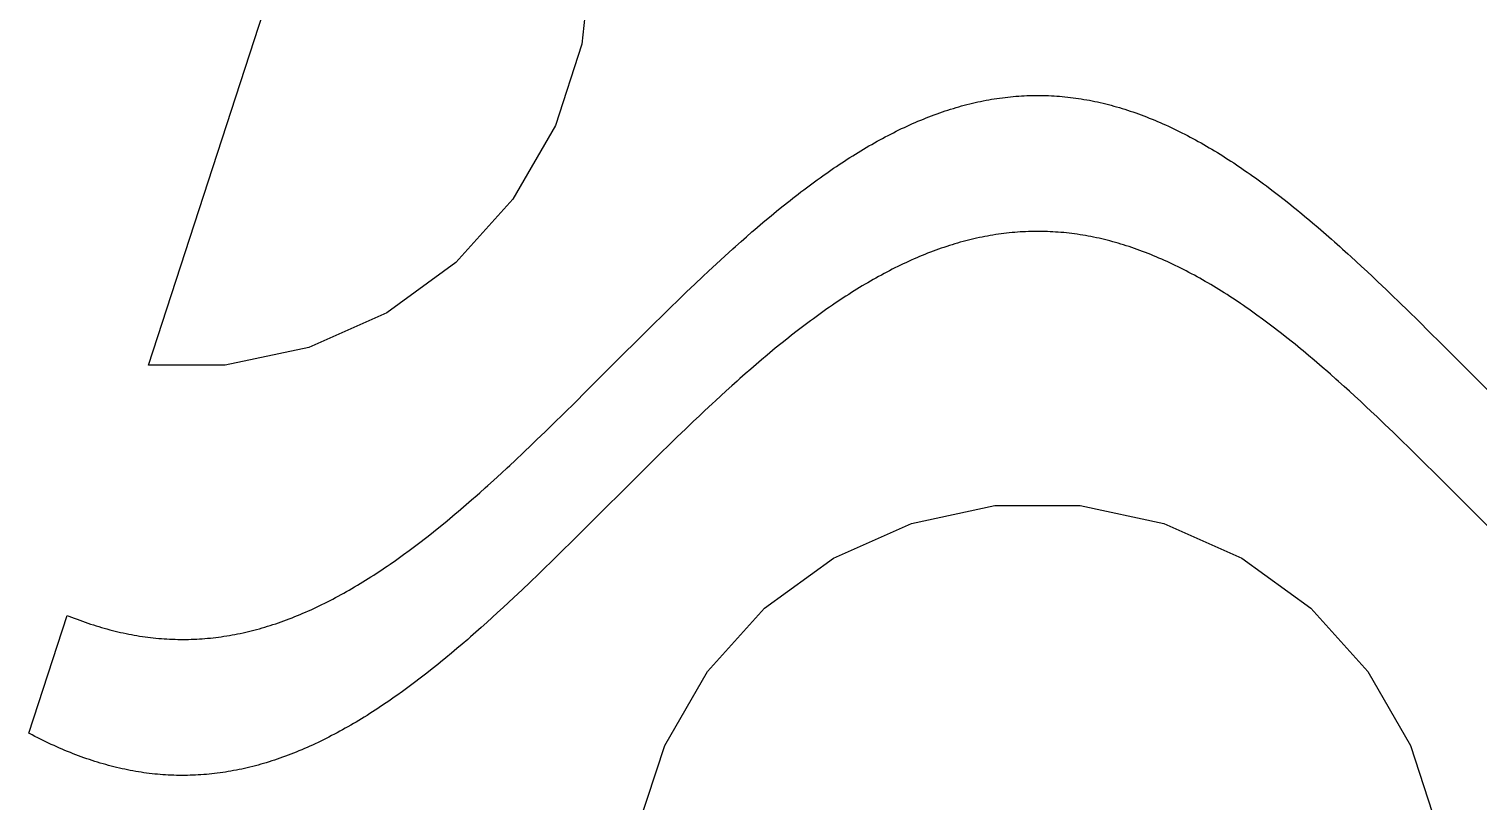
# Model space of a CAD drawing. Header units: metres. Extents: x -75 to 75, y 0 to 231.
# Drawn here: x -49.95 to -23.31, y 37.03 to 51.22 of the extents above; entities that cross this region are included whole.
import ezdxf

# ---------------------------------------------------------------- set-up
doc = ezdxf.new("R2010")
doc.units = ezdxf.units.M

msp = doc.modelspace()

# ---------------------------------------------------------------- linework, layer by layer
for p, q in [((-47.7477, 45.0411), (-43.2443, 58.9011)), ((-39.6239, 52.5), (-39.7878, 50.9407)), ((-39.7878, 50.9407), (-40.2723, 49.4495)), ((-32.8136, 49.8058), (-32.7637, 49.8194)), ((-32.7637, 49.8194), (-32.7137, 49.8325)), ((-32.7137, 49.8325), (-32.6637, 49.845)), ((-32.6637, 49.845), (-32.6137, 49.8572)), ((-32.6137, 49.8572), (-32.5637, 49.8688)), ((-32.5637, 49.8688), (-32.5137, 49.8799)), ((-32.5137, 49.8799), (-32.4637, 49.8906)), ((-32.4637, 49.8906), (-32.4136, 49.9007)), ((-32.4136, 49.9007), (-32.3637, 49.9104)), ((-32.3637, 49.9104), (-32.3137, 49.9196)), ((-32.3137, 49.9196), (-32.2636, 49.9283)), ((-32.2636, 49.9283), (-32.2137, 49.9364)), ((-32.2137, 49.9364), (-32.1637, 49.9442)), ((-32.1637, 49.9442), (-32.1136, 49.9513)), ((-32.1136, 49.9513), (-32.0637, 49.958)), ((-32.0637, 49.958), (-32.0137, 49.9643)), ((-32.0137, 49.9643), (-31.9637, 49.97)), ((-31.9637, 49.97), (-31.9137, 49.9752)), ((-31.9137, 49.9752), (-31.8636, 49.9799)), ((-31.8636, 49.9799), (-31.8137, 49.9841)), ((-31.8137, 49.9841), (-31.7637, 49.9879)), ((-31.7637, 49.9879), (-31.7136, 49.9911)), ((-31.7136, 49.9911), (-31.6637, 49.9938)), ((-31.6637, 49.9938), (-31.6137, 49.996)), ((-31.6137, 49.996), (-31.5636, 49.9978)), ((-31.5636, 49.9978), (-31.5137, 49.999)), ((-31.5137, 49.999), (-31.4637, 49.9998)), ((-31.4637, 49.9998), (-31.4137, 49.9999)), ((-31.4137, 49.9999), (-31.3637, 49.9997)), ((-31.3637, 49.9997), (-31.3137, 49.9989)), ((-31.3137, 49.9989), (-31.2637, 49.9976)), ((-31.2637, 49.9976), (-31.2137, 49.9959)), ((-31.2137, 49.9959), (-31.1636, 49.9936)), ((-31.1636, 49.9936), (-31.1137, 49.9908)), ((-31.1137, 49.9908), (-31.0637, 49.9876)), ((-31.0637, 49.9876), (-31.0136, 49.9838)), ((-31.0136, 49.9838), (-30.9637, 49.9796)), ((-30.9637, 49.9796), (-30.9137, 49.9747)), ((-30.9137, 49.9747), (-30.8636, 49.9695)), ((-30.8636, 49.9695), (-30.8137, 49.9638)), ((-30.8137, 49.9638), (-30.7637, 49.9575)), ((-30.7637, 49.9575), (-30.7137, 49.9507)), ((-30.7137, 49.9507), (-30.6637, 49.9435)), ((-30.6637, 49.9435), (-30.6136, 49.9358)), ((-30.6136, 49.9358), (-30.5637, 49.9275)), ((-30.5637, 49.9275), (-30.5137, 49.9187)), ((-30.5137, 49.9187), (-30.4636, 49.9096)), ((-30.4636, 49.9096), (-30.4137, 49.8998)), ((-30.4137, 49.8998), (-30.3637, 49.8897)), ((-30.3637, 49.8897), (-30.3136, 49.879)), ((-30.3136, 49.879), (-30.2637, 49.8678)), ((-30.2637, 49.8678), (-30.2137, 49.8561)), ((-30.2137, 49.8561), (-30.1637, 49.844)), ((-30.1637, 49.844), (-30.1137, 49.8313)), ((-30.1137, 49.8313), (-30.0637, 49.8182)), ((-30.0637, 49.8182), (-30.0137, 49.8046)), ((-33.5637, 49.5457), (-33.5136, 49.5663)), ((-33.5136, 49.5663), (-33.4637, 49.5865)), ((-33.4637, 49.5865), (-33.4137, 49.6061)), ((-33.4137, 49.6061), (-33.3636, 49.6253)), ((-33.3636, 49.6253), (-33.3137, 49.6441)), ((-33.3137, 49.6441), (-33.2637, 49.6624)), ((-33.2637, 49.6624), (-33.2137, 49.6803)), ((-33.2137, 49.6803), (-33.1637, 49.6976)), ((-33.1637, 49.6976), (-33.1136, 49.7145)), ((-33.1136, 49.7145), (-33.0637, 49.7309)), ((-33.0637, 49.7309), (-33.0137, 49.7469)), ((-33.0137, 49.7469), (-32.9636, 49.7623)), ((-32.9636, 49.7623), (-32.9137, 49.7773)), ((-32.9137, 49.7773), (-32.8637, 49.7918)), ((-32.8637, 49.7918), (-32.8136, 49.8058)), ((-30.0137, 49.8046), (-29.9637, 49.7906)), ((-29.9637, 49.7906), (-29.9136, 49.776)), ((-29.9136, 49.776), (-29.8637, 49.761)), ((-29.8637, 49.761), (-29.8137, 49.7454)), ((-29.8137, 49.7454), (-29.7636, 49.7295)), ((-29.7636, 49.7295), (-29.7137, 49.713)), ((-29.7137, 49.713), (-29.6637, 49.696)), ((-29.6637, 49.696), (-29.6136, 49.6786)), ((-29.6136, 49.6786), (-29.5637, 49.6608)), ((-29.5637, 49.6608), (-29.5137, 49.6425)), ((-29.5137, 49.6425), (-29.4637, 49.6236)), ((-29.4637, 49.6236), (-29.4137, 49.6044)), ((-29.4137, 49.6044), (-29.3636, 49.5847)), ((-29.3636, 49.5847), (-29.3137, 49.5645)), ((-29.3137, 49.5645), (-29.2637, 49.5438)), ((-40.2723, 49.4495), (-41.0562, 48.0917)), ((-34.1637, 49.2638), (-34.1137, 49.2896)), ((-34.1137, 49.2896), (-34.0636, 49.3151)), ((-34.0636, 49.3151), (-34.0137, 49.3401)), ((-34.0137, 49.3401), (-33.9637, 49.3648)), ((-33.9637, 49.3648), (-33.9137, 49.389)), ((-33.9137, 49.389), (-33.8637, 49.4127)), ((-33.8637, 49.4127), (-33.8137, 49.436)), ((-33.8137, 49.436), (-33.7637, 49.4588)), ((-33.7637, 49.4588), (-33.7137, 49.4812)), ((-33.7137, 49.4812), (-33.6636, 49.5032)), ((-33.6636, 49.5032), (-33.6137, 49.5247)), ((-33.6137, 49.5247), (-33.5637, 49.5457)), ((-29.2637, 49.5438), (-29.2136, 49.5228)), ((-29.2136, 49.5228), (-29.1637, 49.5013)), ((-29.1637, 49.5013), (-29.1137, 49.4792)), ((-29.1137, 49.4792), (-29.0636, 49.4568)), ((-29.0636, 49.4568), (-29.0137, 49.4339)), ((-29.0137, 49.4339), (-28.9637, 49.4106)), ((-28.9637, 49.4106), (-28.9137, 49.3868)), ((-28.9137, 49.3868), (-28.8637, 49.3626)), ((-28.8637, 49.3626), (-28.8137, 49.3379)), ((-28.8137, 49.3379), (-28.7637, 49.3129)), ((-28.7637, 49.3129), (-28.7137, 49.2873)), ((-28.7137, 49.2873), (-28.6636, 49.2614)), ((-34.6136, 49.0118), (-34.5637, 49.0414)), ((-34.5637, 49.0414), (-34.5137, 49.0707)), ((-34.5137, 49.0707), (-34.4637, 49.0995)), ((-34.4637, 49.0995), (-34.4137, 49.1279)), ((-34.4137, 49.1279), (-34.3636, 49.1559)), ((-34.3636, 49.1559), (-34.3137, 49.1835)), ((-34.3137, 49.1835), (-34.2637, 49.2107)), ((-34.2637, 49.2107), (-34.2136, 49.2374)), ((-34.2136, 49.2374), (-34.1637, 49.2638)), ((-28.6636, 49.2614), (-28.6137, 49.2351)), ((-28.6137, 49.2351), (-28.5637, 49.2083)), ((-28.5637, 49.2083), (-28.5136, 49.1811)), ((-28.5136, 49.1811), (-28.4637, 49.1534)), ((-28.4637, 49.1534), (-28.4137, 49.1254)), ((-28.4137, 49.1254), (-28.3636, 49.0969)), ((-28.3636, 49.0969), (-28.3137, 49.0681)), ((-28.3137, 49.0681), (-28.2637, 49.0388)), ((-28.2637, 49.0388), (-28.2137, 49.0091)), ((-35.0637, 48.7273), (-35.0137, 48.7605)), ((-35.0137, 48.7605), (-34.9637, 48.7932)), ((-34.9637, 48.7932), (-34.9136, 48.8256)), ((-34.9136, 48.8256), (-34.8637, 48.8576)), ((-34.8637, 48.8576), (-34.8137, 48.8892)), ((-34.8137, 48.8892), (-34.7636, 48.9204)), ((-34.7636, 48.9204), (-34.7137, 48.9513)), ((-34.7137, 48.9513), (-34.6637, 48.9817)), ((-34.6637, 48.9817), (-34.6136, 49.0118)), ((-28.2137, 49.0091), (-28.1637, 48.979)), ((-28.1637, 48.979), (-28.1136, 48.9486)), ((-28.1136, 48.9486), (-28.0637, 48.9177)), ((-28.0637, 48.9177), (-28.0137, 48.8864)), ((-28.0137, 48.8864), (-27.9636, 48.8548)), ((-27.9636, 48.8548), (-27.9137, 48.8227)), ((-27.9137, 48.8227), (-27.8637, 48.7904)), ((-27.8637, 48.7904), (-27.8136, 48.7576)), ((-27.8136, 48.7576), (-27.7637, 48.7244)), ((-35.4636, 48.4491), (-35.4137, 48.4851)), ((-35.4137, 48.4851), (-35.3637, 48.5207)), ((-35.3637, 48.5207), (-35.2637, 48.5911)), ((-35.2637, 48.5911), (-35.2137, 48.6256)), ((-35.2137, 48.6256), (-35.1637, 48.6599)), ((-35.1637, 48.6599), (-35.1137, 48.6938)), ((-35.1137, 48.6938), (-35.0637, 48.7273)), ((-27.7637, 48.7244), (-27.6637, 48.6569)), ((-27.6637, 48.6569), (-27.6137, 48.6226)), ((-27.6137, 48.6226), (-27.5637, 48.588)), ((-27.5637, 48.588), (-27.5137, 48.5529)), ((-27.5137, 48.5529), (-27.4637, 48.5176)), ((-27.4637, 48.5176), (-27.4136, 48.4819)), ((-35.8137, 48.1874), (-35.7637, 48.2258)), ((-35.7637, 48.2258), (-35.7137, 48.2639)), ((-35.7137, 48.2639), (-35.6637, 48.3015)), ((-35.6637, 48.3015), (-35.5637, 48.376)), ((-35.5637, 48.376), (-35.5137, 48.4127)), ((-35.5137, 48.4127), (-35.4636, 48.4491)), ((-27.4136, 48.4819), (-27.3637, 48.4458)), ((-27.3637, 48.4458), (-27.2636, 48.3727)), ((-27.2636, 48.3727), (-27.2137, 48.3356)), ((-27.2137, 48.3356), (-27.1136, 48.2605)), ((-27.1136, 48.2605), (-27.0637, 48.2224)), ((-27.0637, 48.2224), (-26.9637, 48.1453)), ((-41.0562, 48.0917), (-42.1054, 46.9264)), ((-36.2137, 47.8694), (-36.1137, 47.9507)), ((-36.1137, 47.9507), (-36.0637, 47.9909)), ((-36.0637, 47.9909), (-36.0136, 48.0309)), ((-36.0136, 48.0309), (-35.9637, 48.0704)), ((-35.9637, 48.0704), (-35.9137, 48.1097)), ((-35.9137, 48.1097), (-35.8137, 48.1874)), ((-26.9637, 48.1453), (-26.9137, 48.1063)), ((-26.9137, 48.1063), (-26.8636, 48.0669)), ((-26.8636, 48.0669), (-26.7637, 47.9874)), ((-26.7637, 47.9874), (-26.7136, 47.9471)), ((-36.4637, 47.6611), (-36.3637, 47.7453)), ((-36.3637, 47.7453), (-36.3137, 47.7869)), ((-36.3137, 47.7869), (-36.2137, 47.8694)), ((-26.7136, 47.9471), (-26.6637, 47.9066)), ((-26.6637, 47.9066), (-26.5636, 47.8246)), ((-26.5636, 47.8246), (-26.5137, 47.7832)), ((-26.5137, 47.7832), (-26.4137, 47.6996)), ((-26.4137, 47.6996), (-26.3637, 47.6574)), ((-36.7637, 47.4025), (-36.6637, 47.4898)), ((-36.6637, 47.4898), (-36.6137, 47.533)), ((-36.6137, 47.533), (-36.5137, 47.6187)), ((-36.5137, 47.6187), (-36.4637, 47.6611)), ((-32.2862, 47.4244), (-32.3363, 47.4155)), ((-32.2363, 47.4328), (-32.2862, 47.4244)), ((-32.1863, 47.4407), (-32.2363, 47.4328)), ((-32.1362, 47.4482), (-32.1863, 47.4407)), ((-32.0863, 47.4551), (-32.1362, 47.4482)), ((-32.0363, 47.4615), (-32.0863, 47.4551)), ((-31.9862, 47.4675), (-32.0363, 47.4615)), ((-31.9363, 47.4729), (-31.9862, 47.4675)), ((-31.8863, 47.4779), (-31.9363, 47.4729)), ((-31.8362, 47.4823), (-31.8863, 47.4779)), ((-31.7863, 47.4863), (-31.8362, 47.4823)), ((-31.7362, 47.4897), (-31.7863, 47.4863)), ((-31.6862, 47.4927), (-31.7362, 47.4897)), ((-31.6363, 47.4951), (-31.6862, 47.4927)), ((-31.5862, 47.497), (-31.6363, 47.4951)), ((-31.5363, 47.4986), (-31.5862, 47.497)), ((-31.4863, 47.4995), (-31.5363, 47.4986)), ((-31.4362, 47.4999), (-31.4863, 47.4995)), ((-31.3863, 47.4998), (-31.4362, 47.4999)), ((-31.3363, 47.4993), (-31.3863, 47.4998)), ((-31.2862, 47.4982), (-31.3363, 47.4993)), ((-31.2363, 47.4967), (-31.2862, 47.4982)), ((-31.1862, 47.4947), (-31.2363, 47.4967)), ((-31.1362, 47.4921), (-31.1862, 47.4947)), ((-31.0863, 47.4891), (-31.1362, 47.4921)), ((-31.0362, 47.4856), (-31.0863, 47.4891)), ((-30.9863, 47.4815), (-31.0362, 47.4856)), ((-30.9363, 47.477), (-30.9863, 47.4815)), ((-30.8862, 47.4719), (-30.9363, 47.477)), ((-30.8363, 47.4664), (-30.8862, 47.4719)), ((-30.7863, 47.4604), (-30.8363, 47.4664)), ((-30.7362, 47.4538), (-30.7863, 47.4604)), ((-30.6863, 47.4468), (-30.7362, 47.4538)), ((-30.6363, 47.4393), (-30.6863, 47.4468)), ((-30.5862, 47.4313), (-30.6363, 47.4393)), ((-30.5363, 47.4228), (-30.5862, 47.4313)), ((-30.4862, 47.4138), (-30.5363, 47.4228)), ((-26.3637, 47.6574), (-26.2637, 47.5722)), ((-26.2637, 47.5722), (-26.1636, 47.4859)), ((-26.1636, 47.4859), (-26.1137, 47.4424)), ((-26.1137, 47.4424), (-26.0136, 47.3547)), ((-37.1637, 47.0444), (-37.0137, 47.1804)), ((-37.0137, 47.1804), (-36.9637, 47.2253)), ((-36.9637, 47.2253), (-36.8636, 47.3144)), ((-36.8636, 47.3144), (-36.7637, 47.4025)), ((-33.2863, 47.1542), (-33.3363, 47.1357)), ((-33.2362, 47.1722), (-33.2863, 47.1542)), ((-33.1863, 47.1898), (-33.2362, 47.1722)), ((-33.1363, 47.2069), (-33.1863, 47.1898)), ((-33.0862, 47.2235), (-33.1363, 47.2069)), ((-33.0363, 47.2397), (-33.0862, 47.2235)), ((-32.9862, 47.2554), (-33.0363, 47.2397)), ((-32.9362, 47.2706), (-32.9862, 47.2554)), ((-32.8863, 47.2853), (-32.9362, 47.2706)), ((-32.8362, 47.2996), (-32.8863, 47.2853)), ((-32.7863, 47.3133), (-32.8362, 47.2996)), ((-32.7363, 47.3267), (-32.7863, 47.3133)), ((-32.6862, 47.3395), (-32.7363, 47.3267)), ((-32.6363, 47.3518), (-32.6862, 47.3395)), ((-32.5863, 47.3636), (-32.6363, 47.3518)), ((-32.5362, 47.375), (-32.5863, 47.3636)), ((-32.4863, 47.3859), (-32.5362, 47.375)), ((-32.4362, 47.3962), (-32.4863, 47.3859)), ((-32.3862, 47.4061), (-32.4362, 47.3962)), ((-32.3363, 47.4155), (-32.3862, 47.4061)), ((-30.4362, 47.4043), (-30.4862, 47.4138)), ((-30.3863, 47.3943), (-30.4362, 47.4043)), ((-30.3362, 47.3839), (-30.3863, 47.3943)), ((-30.2863, 47.3729), (-30.3362, 47.3839)), ((-30.2363, 47.3615), (-30.2863, 47.3729)), ((-30.1862, 47.3495), (-30.2363, 47.3615)), ((-30.1363, 47.3371), (-30.1862, 47.3495)), ((-30.0863, 47.3242), (-30.1363, 47.3371)), ((-30.0362, 47.3108), (-30.0863, 47.3242)), ((-29.9863, 47.297), (-30.0362, 47.3108)), ((-29.9362, 47.2826), (-29.9863, 47.297)), ((-29.8862, 47.2678), (-29.9362, 47.2826)), ((-29.8363, 47.2525), (-29.8862, 47.2678)), ((-29.7862, 47.2367), (-29.8363, 47.2525)), ((-29.7363, 47.2205), (-29.7862, 47.2367)), ((-29.6863, 47.2038), (-29.7363, 47.2205)), ((-29.6362, 47.1866), (-29.6863, 47.2038)), ((-29.5863, 47.169), (-29.6362, 47.1866)), ((-29.5363, 47.1508), (-29.5863, 47.169)), ((-26.0136, 47.3547), (-25.9637, 47.3104)), ((-25.9637, 47.3104), (-25.8636, 47.2213)), ((-25.8636, 47.2213), (-25.8137, 47.1764)), ((-25.8137, 47.1764), (-25.7137, 47.086)), ((-42.1054, 46.9264), (-43.3739, 46.0049)), ((-37.4637, 46.7671), (-37.3137, 46.9067)), ((-37.3137, 46.9067), (-37.1637, 47.0444)), ((-33.8863, 46.902), (-33.9362, 46.8781)), ((-33.8363, 46.9255), (-33.8863, 46.902)), ((-33.7862, 46.9485), (-33.8363, 46.9255)), ((-33.7363, 46.9711), (-33.7862, 46.9485)), ((-33.6862, 46.9933), (-33.7363, 46.9711)), ((-33.6362, 47.015), (-33.6862, 46.9933)), ((-33.5863, 47.0363), (-33.6362, 47.015)), ((-33.5362, 47.057), (-33.5863, 47.0363)), ((-33.4863, 47.0774), (-33.5362, 47.057)), ((-33.4363, 47.0973), (-33.4863, 47.0774)), ((-33.3862, 47.1167), (-33.4363, 47.0973)), ((-33.3363, 47.1357), (-33.3862, 47.1167)), ((-29.4862, 47.1322), (-29.5363, 47.1508)), ((-29.4363, 47.1132), (-29.4862, 47.1322)), ((-29.3863, 47.0937), (-29.4363, 47.1132)), ((-29.3362, 47.0737), (-29.3863, 47.0937)), ((-29.2863, 47.0532), (-29.3362, 47.0737)), ((-29.2362, 47.0324), (-29.2863, 47.0532)), ((-29.1862, 47.011), (-29.2362, 47.0324)), ((-29.1363, 46.9892), (-29.1862, 47.011)), ((-29.0862, 46.967), (-29.1363, 46.9892)), ((-29.0363, 46.9443), (-29.0862, 46.967)), ((-28.9863, 46.9212), (-29.0363, 46.9443)), ((-28.9362, 46.8976), (-28.9863, 46.9212)), ((-28.8863, 46.8736), (-28.9362, 46.8976)), ((-25.7137, 47.086), (-25.6637, 47.0404)), ((-25.6637, 47.0404), (-25.5637, 46.9487)), ((-25.5637, 46.9487), (-25.4636, 46.8562)), ((-37.7137, 46.5311), (-37.5637, 46.6733)), ((-37.5637, 46.6733), (-37.4637, 46.7671)), ((-34.3863, 46.6433), (-34.4363, 46.6151)), ((-34.3362, 46.6711), (-34.3863, 46.6433)), ((-34.2863, 46.6985), (-34.3362, 46.6711)), ((-34.2362, 46.7254), (-34.2863, 46.6985)), ((-34.1862, 46.7519), (-34.2362, 46.7254)), ((-34.1363, 46.778), (-34.1862, 46.7519)), ((-34.0862, 46.8037), (-34.1363, 46.778)), ((-34.0363, 46.8289), (-34.0862, 46.8037)), ((-33.9863, 46.8537), (-34.0363, 46.8289)), ((-33.9362, 46.8781), (-33.9863, 46.8537)), ((-28.8363, 46.8491), (-28.8863, 46.8736)), ((-28.7862, 46.8243), (-28.8363, 46.8491)), ((-28.7363, 46.7989), (-28.7862, 46.8243)), ((-28.6862, 46.7732), (-28.7363, 46.7989)), ((-28.6362, 46.7471), (-28.6862, 46.7732)), ((-28.5863, 46.7204), (-28.6362, 46.7471)), ((-28.5362, 46.6934), (-28.5863, 46.7204)), ((-28.4863, 46.666), (-28.5362, 46.6934)), ((-28.4363, 46.6381), (-28.4863, 46.666)), ((-28.3862, 46.6098), (-28.4363, 46.6381)), ((-25.4636, 46.8562), (-25.3637, 46.763)), ((-25.3637, 46.763), (-25.2637, 46.6691)), ((-25.2637, 46.6691), (-25.1637, 46.5745)), ((-38.0137, 46.243), (-37.8637, 46.3877)), ((-37.8637, 46.3877), (-37.7137, 46.5311)), ((-34.8363, 46.375), (-34.8862, 46.3432)), ((-34.7862, 46.4064), (-34.8363, 46.375)), ((-34.7363, 46.4374), (-34.7862, 46.4064)), ((-34.6863, 46.468), (-34.7363, 46.4374)), ((-34.6362, 46.4983), (-34.6863, 46.468)), ((-34.5863, 46.5281), (-34.6362, 46.4983)), ((-34.5363, 46.5575), (-34.5863, 46.5281)), ((-34.4862, 46.5865), (-34.5363, 46.5575)), ((-34.4363, 46.6151), (-34.4862, 46.5865)), ((-28.3363, 46.5812), (-28.3862, 46.6098)), ((-28.2863, 46.552), (-28.3363, 46.5812)), ((-28.2362, 46.5226), (-28.2863, 46.552)), ((-28.1863, 46.4927), (-28.2362, 46.5226)), ((-28.1363, 46.4624), (-28.1863, 46.4927)), ((-28.0862, 46.4317), (-28.1363, 46.4624)), ((-28.0363, 46.4006), (-28.0862, 46.4317)), ((-27.9862, 46.3691), (-28.0363, 46.4006)), ((-27.9362, 46.3373), (-27.9862, 46.3691)), ((-25.1637, 46.5745), (-25.0137, 46.4314)), ((-25.0137, 46.4314), (-24.9136, 46.3353)), ((-38.3137, 45.9503), (-38.1637, 46.0972)), ((-38.1637, 46.0972), (-38.0137, 46.243)), ((-35.2363, 46.1101), (-35.2863, 46.0753)), ((-35.1862, 46.1445), (-35.2363, 46.1101)), ((-35.1363, 46.1785), (-35.1862, 46.1445)), ((-35.0863, 46.2122), (-35.1363, 46.1785)), ((-34.9863, 46.2785), (-35.0863, 46.2122)), ((-34.9362, 46.311), (-34.9863, 46.2785)), ((-34.8862, 46.3432), (-34.9362, 46.311)), ((-27.8863, 46.305), (-27.9362, 46.3373)), ((-27.8362, 46.2724), (-27.8863, 46.305)), ((-27.7863, 46.2394), (-27.8362, 46.2724)), ((-27.6862, 46.1723), (-27.7863, 46.2394)), ((-27.6363, 46.1382), (-27.6862, 46.1723)), ((-27.5863, 46.1037), (-27.6363, 46.1382)), ((-27.5362, 46.0688), (-27.5863, 46.1037)), ((-24.9136, 46.3353), (-24.7636, 46.1902)), ((-24.7636, 46.1902), (-24.6136, 46.044)), ((-43.3739, 46.0049), (-44.8062, 45.3671)), ((-38.4637, 45.8027), (-38.3137, 45.9503)), ((-35.6363, 45.8221), (-35.6863, 45.7845)), ((-35.5862, 45.8593), (-35.6363, 45.8221)), ((-35.5363, 45.8961), (-35.5862, 45.8593)), ((-35.4862, 45.9327), (-35.5363, 45.8961)), ((-35.4362, 45.9689), (-35.4862, 45.9327)), ((-35.3863, 46.0047), (-35.4362, 45.9689)), ((-35.3362, 46.0402), (-35.3863, 46.0047)), ((-35.2863, 46.0753), (-35.3362, 46.0402)), ((-27.4863, 46.0336), (-27.5362, 46.0688)), ((-27.4362, 45.9981), (-27.4863, 46.0336)), ((-27.3862, 45.9621), (-27.4362, 45.9981)), ((-27.2862, 45.8894), (-27.3862, 45.9621)), ((-27.2363, 45.8524), (-27.2862, 45.8894)), ((-27.1362, 45.7776), (-27.2363, 45.8524)), ((-24.6136, 46.044), (-24.4137, 45.8476)), ((-24.4137, 45.8476), (-24.2136, 45.6499)), ((-39.1137, 45.1562), (-38.7137, 45.555)), ((-38.7137, 45.555), (-38.4637, 45.8027)), ((-35.9363, 45.592), (-35.9863, 45.5526)), ((-35.8363, 45.67), (-35.9363, 45.592)), ((-35.7863, 45.7085), (-35.8363, 45.67)), ((-35.7362, 45.7467), (-35.7863, 45.7085)), ((-35.6863, 45.7845), (-35.7362, 45.7467)), ((-27.0863, 45.7397), (-27.1362, 45.7776)), ((-26.9862, 45.6628), (-27.0863, 45.7397)), ((-26.9363, 45.6239), (-26.9862, 45.6628)), ((-26.8362, 45.5453), (-26.9363, 45.6239)), ((-24.2136, 45.6499), (-24.0137, 45.4511)), ((-44.8062, 45.3671), (-46.3399, 45.0411)), ((-36.2363, 45.3509), (-36.3363, 45.2682)), ((-36.1362, 45.4324), (-36.2363, 45.3509)), ((-36.0863, 45.4728), (-36.1362, 45.4324)), ((-35.9863, 45.5526), (-36.0863, 45.4728)), ((-26.7362, 45.4653), (-26.8362, 45.5453)), ((-26.6862, 45.425), (-26.7362, 45.4653)), ((-26.5862, 45.3432), (-26.6862, 45.425)), ((-26.5363, 45.302), (-26.5862, 45.3432)), ((-26.4362, 45.2186), (-26.5363, 45.302)), ((-24.0137, 45.4511), (-23.4137, 44.8518)), ((-46.3399, 45.0411), (-47.7477, 45.0411)), ((-39.7137, 44.5567), (-39.1137, 45.1562)), ((-36.5363, 45.0994), (-36.6363, 45.0135)), ((-36.4863, 45.142), (-36.5363, 45.0994)), ((-36.3863, 45.2264), (-36.4863, 45.142)), ((-36.3363, 45.2682), (-36.3863, 45.2264)), ((-26.3363, 45.1341), (-26.4362, 45.2186)), ((-26.2862, 45.0915), (-26.3363, 45.1341)), ((-26.1862, 45.0055), (-26.2862, 45.0915)), ((-36.8863, 44.7943), (-36.9363, 44.7498)), ((-36.7863, 44.8827), (-36.8863, 44.7943)), ((-36.6862, 44.9701), (-36.7863, 44.8827)), ((-36.6363, 45.0135), (-36.6862, 44.9701)), ((-26.0863, 44.9184), (-26.1862, 45.0055)), ((-26.0362, 44.8746), (-26.0863, 44.9184)), ((-25.9363, 44.7861), (-26.0362, 44.8746)), ((-25.8862, 44.7415), (-25.9363, 44.7861)), ((-23.4137, 44.8518), (-23.0137, 44.4528)), ((-39.9136, 44.3579), (-39.7137, 44.5567)), ((-37.1362, 44.5694), (-37.2363, 44.478)), ((-37.0363, 44.66), (-37.1362, 44.5694)), ((-36.9363, 44.7498), (-37.0363, 44.66)), ((-25.7863, 44.6516), (-25.8862, 44.7415)), ((-25.6863, 44.561), (-25.7863, 44.6516)), ((-25.5862, 44.4695), (-25.6863, 44.561)), ((-40.1137, 44.1602), (-39.9136, 44.3579)), ((-37.3862, 44.3394), (-37.5362, 44.1991)), ((-37.3363, 44.3858), (-37.3862, 44.3394)), ((-37.2363, 44.478), (-37.3363, 44.3858)), ((-25.4862, 44.3771), (-25.5862, 44.4695)), ((-25.3863, 44.2841), (-25.4862, 44.3771)), ((-25.2863, 44.1904), (-25.3863, 44.2841)), ((-40.4636, 43.8174), (-40.3136, 43.9637)), ((-40.3136, 43.9637), (-40.1137, 44.1602)), ((-37.7363, 44.0096), (-37.8863, 43.866)), ((-37.6363, 44.1047), (-37.7363, 44.0096)), ((-37.5362, 44.1991), (-37.6363, 44.1047)), ((-25.1862, 44.0959), (-25.2863, 44.1904)), ((-25.0362, 43.953), (-25.1862, 44.0959)), ((-40.6136, 43.6723), (-40.4636, 43.8174)), ((-38.0363, 43.7211), (-38.1863, 43.5751)), ((-37.8863, 43.866), (-38.0363, 43.7211)), ((-24.8862, 43.8089), (-25.0362, 43.953)), ((-24.7363, 43.6636), (-24.8862, 43.8089)), ((-41.0136, 43.2913), (-40.8636, 43.433)), ((-40.8636, 43.433), (-40.7137, 43.5761)), ((-40.7137, 43.5761), (-40.6136, 43.6723)), ((-38.3363, 43.4282), (-38.5863, 43.1815)), ((-38.1863, 43.5751), (-38.3363, 43.4282)), ((-24.5863, 43.5172), (-24.7363, 43.6636)), ((-24.4862, 43.419), (-24.5863, 43.5172)), ((-41.1636, 43.1511), (-41.1137, 43.1976)), ((-41.1137, 43.1976), (-41.0136, 43.2913)), ((-38.5863, 43.1815), (-38.8363, 42.933)), ((-24.3362, 43.2713), (-24.4862, 43.419)), ((-24.0862, 43.0234), (-24.3362, 43.2713)), ((-41.5137, 42.8307), (-41.4137, 42.9212)), ((-41.4137, 42.9212), (-41.2637, 43.0585)), ((-41.2637, 43.0585), (-41.1636, 43.1511)), ((-38.8363, 42.933), (-39.5863, 42.1838)), ((-23.9362, 42.874), (-24.0862, 43.0234)), ((-41.8137, 42.5645), (-41.7136, 42.6523)), ((-41.7136, 42.6523), (-41.6637, 42.6965)), ((-41.6637, 42.6965), (-41.5636, 42.7858)), ((-41.5636, 42.7858), (-41.5137, 42.8307)), ((-23.1363, 42.0748), (-23.9362, 42.874)), ((-42.0637, 42.3493), (-41.9637, 42.4346)), ((-41.9637, 42.4346), (-41.9137, 42.4776)), ((-41.9137, 42.4776), (-41.8137, 42.5645)), ((-33.7335, 42.1329), (-32.1999, 42.4589)), ((-32.1999, 42.4589), (-30.6319, 42.4589)), ((-30.6319, 42.4589), (-29.0983, 42.1329)), ((-42.4136, 42.0592), (-42.3637, 42.0998)), ((-42.3637, 42.0998), (-42.2636, 42.1819)), ((-42.2636, 42.1819), (-42.2137, 42.2233)), ((-42.2137, 42.2233), (-42.1136, 42.3071)), ((-42.1136, 42.3071), (-42.0637, 42.3493)), ((-39.5863, 42.1838), (-39.9362, 41.8356)), ((-35.1659, 41.4951), (-33.7335, 42.1329)), ((-29.0983, 42.1329), (-27.6659, 41.4951)), ((-42.7637, 41.7836), (-42.6637, 41.8608)), ((-42.6637, 41.8608), (-42.6137, 41.8999)), ((-42.6137, 41.8999), (-42.5137, 41.979)), ((-42.5137, 41.979), (-42.4136, 42.0592)), ((-39.9362, 41.8356), (-40.1862, 41.5887)), ((-43.1136, 41.5237), (-43.0637, 41.5598)), ((-43.0637, 41.5598), (-42.9636, 41.6331)), ((-42.9636, 41.6331), (-42.9137, 41.6702)), ((-42.9137, 41.6702), (-42.8637, 41.7077)), ((-42.8637, 41.7077), (-42.8136, 41.7455)), ((-42.8136, 41.7455), (-42.7637, 41.7836)), ((-40.1862, 41.5887), (-40.3362, 41.4417)), ((-43.4637, 41.2809), (-43.4137, 41.3145)), ((-43.4137, 41.3145), (-43.3636, 41.3485)), ((-43.3636, 41.3485), (-43.3137, 41.3828)), ((-43.3137, 41.3828), (-43.2137, 41.4526)), ((-43.2137, 41.4526), (-43.1637, 41.488)), ((-43.1637, 41.488), (-43.1136, 41.5237)), ((-40.4862, 41.2955), (-40.5862, 41.1987)), ((-40.3362, 41.4417), (-40.4862, 41.2955)), ((-36.4344, 40.5736), (-35.1659, 41.4951)), ((-27.6659, 41.4951), (-26.3974, 40.5736)), ((-43.9137, 40.9956), (-43.8637, 41.0257)), ((-43.8637, 41.0257), (-43.8137, 41.0563)), ((-43.8137, 41.0563), (-43.7637, 41.0872)), ((-43.7637, 41.0872), (-43.7137, 41.1185)), ((-43.7137, 41.1185), (-43.6636, 41.1502)), ((-43.6636, 41.1502), (-43.6137, 41.1823)), ((-43.6137, 41.1823), (-43.5136, 41.2476)), ((-43.5136, 41.2476), (-43.4637, 41.2809)), ((-40.7362, 41.0545), (-40.8862, 40.9116)), ((-40.5862, 41.1987), (-40.7362, 41.0545)), ((-44.3636, 40.7426), (-44.3137, 40.7691)), ((-44.3137, 40.7691), (-44.2637, 40.796)), ((-44.2637, 40.796), (-44.2136, 40.8232)), ((-44.2136, 40.8232), (-44.1637, 40.8509)), ((-44.1637, 40.8509), (-44.1137, 40.8791)), ((-44.1137, 40.8791), (-44.0636, 40.9076)), ((-44.0636, 40.9076), (-44.0137, 40.9365)), ((-44.0137, 40.9365), (-43.9637, 40.9658)), ((-43.9637, 40.9658), (-43.9137, 40.9956)), ((-41.0362, 40.7701), (-41.1362, 40.6767)), ((-40.8862, 40.9116), (-41.0362, 40.7701)), ((-44.9136, 40.4806), (-44.8637, 40.5022)), ((-44.8637, 40.5022), (-44.8137, 40.5242)), ((-44.8137, 40.5242), (-44.7636, 40.5467)), ((-44.7636, 40.5467), (-44.7137, 40.5697)), ((-44.7137, 40.5697), (-44.6637, 40.5931)), ((-44.6637, 40.5931), (-44.6136, 40.6169)), ((-44.6136, 40.6169), (-44.5637, 40.6413)), ((-44.5637, 40.6413), (-44.5137, 40.666)), ((-44.5137, 40.666), (-44.4637, 40.6911)), ((-44.4637, 40.6911), (-44.4137, 40.7166)), ((-44.4137, 40.7166), (-44.3636, 40.7426)), ((-41.3363, 40.4919), (-41.4362, 40.4007)), ((-41.2363, 40.5839), (-41.3363, 40.4919)), ((-41.1362, 40.6767), (-41.2363, 40.5839)), ((-37.4835, 39.4083), (-36.4344, 40.5736)), ((-26.3974, 40.5736), (-25.3483, 39.4083)), ((-49.946, 38.2755), (-49.242, 40.442)), ((-49.242, 40.442), (-49.2136, 40.4304)), ((-49.2136, 40.4304), (-49.1637, 40.4103)), ((-49.1637, 40.4103), (-49.1137, 40.3907)), ((-49.1137, 40.3907), (-49.0636, 40.3716)), ((-49.0636, 40.3716), (-49.0137, 40.3529)), ((-49.0137, 40.3529), (-48.9637, 40.3346)), ((-48.9637, 40.3346), (-48.9137, 40.3169)), ((-48.9137, 40.3169), (-48.8637, 40.2996)), ((-48.8637, 40.2996), (-48.8137, 40.2828)), ((-48.8137, 40.2828), (-48.7637, 40.2665)), ((-48.7637, 40.2665), (-48.7137, 40.2506)), ((-48.7137, 40.2506), (-48.6636, 40.2352)), ((-48.6636, 40.2352), (-48.6137, 40.2203)), ((-45.6637, 40.2116), (-45.6136, 40.2263)), ((-45.6136, 40.2263), (-45.5637, 40.2414)), ((-45.5637, 40.2414), (-45.5137, 40.257)), ((-45.5137, 40.257), (-45.4636, 40.2731)), ((-45.4636, 40.2731), (-45.4137, 40.2896)), ((-45.4137, 40.2896), (-45.3637, 40.3066)), ((-45.3637, 40.3066), (-45.3136, 40.3241)), ((-45.3136, 40.3241), (-45.2637, 40.342)), ((-45.2637, 40.342), (-45.2137, 40.3604)), ((-45.2137, 40.3604), (-45.1637, 40.3793)), ((-45.1637, 40.3793), (-45.1137, 40.3986)), ((-45.1137, 40.3986), (-45.0637, 40.4184)), ((-45.0637, 40.4184), (-45.0137, 40.4387)), ((-45.0137, 40.4387), (-44.9637, 40.4594)), ((-44.9637, 40.4594), (-44.9136, 40.4806)), ((-41.5363, 40.3104), (-41.6363, 40.2209)), ((-41.4362, 40.4007), (-41.5363, 40.3104)), ((-48.6137, 40.2203), (-48.5637, 40.2058)), ((-48.5637, 40.2058), (-48.5136, 40.1919)), ((-48.5136, 40.1919), (-48.4637, 40.1784)), ((-48.4637, 40.1784), (-48.4137, 40.1654)), ((-48.4137, 40.1654), (-48.3636, 40.1529)), ((-48.3636, 40.1529), (-48.3137, 40.1408)), ((-48.3137, 40.1408), (-48.2637, 40.1293)), ((-48.2637, 40.1293), (-48.2137, 40.1183)), ((-48.2137, 40.1183), (-48.1637, 40.1077)), ((-48.1637, 40.1077), (-48.1136, 40.0976)), ((-48.1136, 40.0976), (-48.0637, 40.088)), ((-48.0637, 40.088), (-48.0137, 40.079)), ((-48.0137, 40.079), (-47.9636, 40.0703)), ((-47.9636, 40.0703), (-47.9137, 40.0622)), ((-47.9137, 40.0622), (-47.8637, 40.0546)), ((-47.8637, 40.0546), (-47.8136, 40.0475)), ((-47.8136, 40.0475), (-47.7637, 40.0408)), ((-47.7637, 40.0408), (-47.7137, 40.0347)), ((-47.7137, 40.0347), (-47.6637, 40.0291)), ((-47.6637, 40.0291), (-47.6137, 40.024)), ((-47.6137, 40.024), (-47.5637, 40.0193)), ((-47.5637, 40.0193), (-47.5137, 40.0152)), ((-47.5137, 40.0152), (-47.4637, 40.0115)), ((-47.4637, 40.0115), (-47.4136, 40.0084)), ((-47.4136, 40.0084), (-47.3637, 40.0057)), ((-47.3637, 40.0057), (-47.3137, 40.0036)), ((-47.3137, 40.0036), (-47.2636, 40.0019)), ((-47.2636, 40.0019), (-47.2137, 40.0008)), ((-47.2137, 40.0008), (-47.1637, 40.0002)), ((-47.1637, 40.0002), (-47.1136, 40)), ((-47.1136, 40), (-47.0637, 40.0003)), ((-47.0637, 40.0003), (-47.0137, 40.0011)), ((-47.0137, 40.0011), (-46.9637, 40.0025)), ((-46.9637, 40.0025), (-46.9137, 40.0043)), ((-46.9137, 40.0043), (-46.8636, 40.0067)), ((-46.8636, 40.0067), (-46.8137, 40.0096)), ((-46.8137, 40.0096), (-46.7637, 40.0129)), ((-46.7637, 40.0129), (-46.7136, 40.0168)), ((-46.7136, 40.0168), (-46.6637, 40.0211)), ((-46.6637, 40.0211), (-46.6137, 40.0259)), ((-46.6137, 40.0259), (-46.5636, 40.0313)), ((-46.5636, 40.0313), (-46.5137, 40.0372)), ((-46.5137, 40.0372), (-46.4637, 40.0435)), ((-46.4637, 40.0435), (-46.4137, 40.0503)), ((-46.4137, 40.0503), (-46.3637, 40.0576)), ((-46.3637, 40.0576), (-46.3137, 40.0655)), ((-46.3137, 40.0655), (-46.2637, 40.0738)), ((-46.2637, 40.0738), (-46.2137, 40.0826)), ((-46.2137, 40.0826), (-46.1636, 40.0919)), ((-46.1636, 40.0919), (-46.1137, 40.1017)), ((-46.1137, 40.1017), (-46.0637, 40.1119)), ((-46.0637, 40.1119), (-46.0136, 40.1227)), ((-46.0136, 40.1227), (-45.9637, 40.134)), ((-45.9637, 40.134), (-45.9137, 40.1457)), ((-45.9137, 40.1457), (-45.8636, 40.1579)), ((-45.8636, 40.1579), (-45.8137, 40.1707)), ((-45.8137, 40.1707), (-45.7637, 40.1839)), ((-45.7637, 40.1839), (-45.7137, 40.1975)), ((-45.7137, 40.1975), (-45.6637, 40.2116)), ((-41.8863, 40.0014), (-41.9862, 39.9152)), ((-41.8362, 40.0448), (-41.8863, 40.0014)), ((-41.7362, 40.1324), (-41.8362, 40.0448)), ((-41.6363, 40.2209), (-41.7362, 40.1324)), ((-42.1863, 39.7462), (-42.2862, 39.6632)), ((-42.1362, 39.7881), (-42.1863, 39.7462)), ((-42.0863, 39.8302), (-42.1362, 39.7881)), ((-41.9862, 39.9152), (-42.0863, 39.8302)), ((-42.5362, 39.461), (-42.6363, 39.3822)), ((-42.4362, 39.541), (-42.5362, 39.461)), ((-42.3862, 39.5815), (-42.4362, 39.541)), ((-42.2862, 39.6632), (-42.3862, 39.5815)), ((-42.8362, 39.2284), (-42.9362, 39.1534)), ((-42.7863, 39.2664), (-42.8362, 39.2284)), ((-42.6862, 39.3433), (-42.7863, 39.2664)), ((-42.6363, 39.3822), (-42.6862, 39.3433)), ((-38.2675, 38.0505), (-37.4835, 39.4083)), ((-25.3483, 39.4083), (-24.5643, 38.0505)), ((-43.2863, 38.9017), (-43.3363, 38.8673)), ((-43.2362, 38.9367), (-43.2863, 38.9017)), ((-43.1863, 38.9719), (-43.2362, 38.9367)), ((-43.0862, 39.0435), (-43.1863, 38.9719)), ((-42.9862, 39.1164), (-43.0862, 39.0435)), ((-42.9362, 39.1534), (-42.9862, 39.1164)), ((-43.6862, 38.6359), (-43.7363, 38.6043)), ((-43.6362, 38.6678), (-43.6862, 38.6359)), ((-43.5362, 38.7328), (-43.6362, 38.6678)), ((-43.4863, 38.7658), (-43.5362, 38.7328)), ((-43.3862, 38.8331), (-43.4863, 38.7658)), ((-43.3363, 38.8673), (-43.3862, 38.8331)), ((-44.1363, 38.3663), (-44.1862, 38.3384)), ((-44.0862, 38.3946), (-44.1363, 38.3663)), ((-44.0363, 38.4234), (-44.0862, 38.3946)), ((-43.9863, 38.4525), (-44.0363, 38.4234)), ((-43.9362, 38.4821), (-43.9863, 38.4525)), ((-43.8863, 38.512), (-43.9362, 38.4821)), ((-43.8363, 38.5424), (-43.8863, 38.512)), ((-43.7862, 38.5732), (-43.8363, 38.5424)), ((-43.7363, 38.6043), (-43.7862, 38.5732)), ((-49.9362, 38.2703), (-49.946, 38.2755)), ((-49.8862, 38.2439), (-49.9362, 38.2703)), ((-49.8363, 38.2178), (-49.8862, 38.2439)), ((-49.7862, 38.1922), (-49.8363, 38.2178)), ((-49.7363, 38.167), (-49.7862, 38.1922)), ((-49.6863, 38.1423), (-49.7363, 38.167)), ((-49.6362, 38.118), (-49.6863, 38.1423)), ((-49.5863, 38.0942), (-49.6362, 38.118)), ((-49.5363, 38.0708), (-49.5863, 38.0942)), ((-44.6362, 38.1061), (-44.6863, 38.0825)), ((-44.5863, 38.1302), (-44.6362, 38.1061)), ((-44.5363, 38.1547), (-44.5863, 38.1302)), ((-44.4862, 38.1797), (-44.5363, 38.1547)), ((-44.4363, 38.205), (-44.4862, 38.1797)), ((-44.3863, 38.2309), (-44.4363, 38.205)), ((-44.3362, 38.2571), (-44.3863, 38.2309)), ((-44.2863, 38.2838), (-44.3362, 38.2571)), ((-44.2362, 38.3109), (-44.2863, 38.2838)), ((-44.1862, 38.3384), (-44.2362, 38.3109)), ((-49.4862, 38.0477), (-49.5363, 38.0708)), ((-49.4363, 38.0252), (-49.4862, 38.0477)), ((-49.3863, 38.0032), (-49.4363, 38.0252)), ((-49.3362, 37.9815), (-49.3863, 38.0032)), ((-49.2863, 37.9603), (-49.3362, 37.9815)), ((-49.2362, 37.9396), (-49.2863, 37.9603)), ((-49.1862, 37.9193), (-49.2362, 37.9396)), ((-49.1363, 37.8995), (-49.1862, 37.9193)), ((-49.0862, 37.8802), (-49.1363, 37.8995)), ((-49.0363, 37.8613), (-49.0862, 37.8802)), ((-48.9863, 37.8428), (-49.0363, 37.8613)), ((-48.9362, 37.8249), (-48.9863, 37.8428)), ((-45.2863, 37.8339), (-45.3362, 37.8161)), ((-45.2363, 37.852), (-45.2863, 37.8339)), ((-45.1862, 37.8707), (-45.2363, 37.852)), ((-45.1363, 37.8899), (-45.1862, 37.8707)), ((-45.0863, 37.9094), (-45.1363, 37.8899)), ((-45.0362, 37.9295), (-45.0863, 37.9094)), ((-44.9863, 37.95), (-45.0362, 37.9295)), ((-44.9362, 37.971), (-44.9863, 37.95)), ((-44.8862, 37.9923), (-44.9362, 37.971)), ((-44.8363, 38.0142), (-44.8862, 37.9923)), ((-44.7862, 38.0365), (-44.8363, 38.0142)), ((-44.7363, 38.0593), (-44.7862, 38.0365)), ((-44.6863, 38.0825), (-44.7363, 38.0593)), ((-38.752, 36.5593), (-38.2675, 38.0505)), ((-24.5643, 38.0505), (-24.0798, 36.5593)), ((-48.8863, 37.8074), (-48.9362, 37.8249)), ((-48.8363, 37.7904), (-48.8863, 37.8074)), ((-48.7862, 37.7738), (-48.8363, 37.7904)), ((-48.7363, 37.7577), (-48.7862, 37.7738)), ((-48.6862, 37.7421), (-48.7363, 37.7577)), ((-48.6362, 37.727), (-48.6862, 37.7421)), ((-48.5863, 37.7123), (-48.6362, 37.727)), ((-48.5362, 37.6981), (-48.5863, 37.7123)), ((-48.4863, 37.6844), (-48.5362, 37.6981)), ((-48.4363, 37.6712), (-48.4863, 37.6844)), ((-48.3862, 37.6585), (-48.4363, 37.6712)), ((-48.3363, 37.6463), (-48.3862, 37.6585)), ((-48.2863, 37.6345), (-48.3363, 37.6463)), ((-48.2362, 37.6232), (-48.2863, 37.6345)), ((-48.1863, 37.6124), (-48.2362, 37.6232)), ((-48.1363, 37.6021), (-48.1863, 37.6124)), ((-48.0862, 37.5923), (-48.1363, 37.6021)), ((-48.0363, 37.583), (-48.0862, 37.5923)), ((-47.9862, 37.5742), (-48.0363, 37.583)), ((-47.9362, 37.5658), (-47.9862, 37.5742)), ((-47.8863, 37.558), (-47.9362, 37.5658)), ((-46.3363, 37.5619), (-46.3863, 37.5542)), ((-46.2862, 37.57), (-46.3363, 37.5619)), ((-46.2363, 37.5785), (-46.2862, 37.57)), ((-46.1862, 37.5876), (-46.2363, 37.5785)), ((-46.1362, 37.5972), (-46.1862, 37.5876)), ((-46.0863, 37.6073), (-46.1362, 37.5972)), ((-46.0362, 37.6178), (-46.0863, 37.6073)), ((-45.9863, 37.6288), (-46.0362, 37.6178)), ((-45.9363, 37.6403), (-45.9863, 37.6288)), ((-45.8862, 37.6524), (-45.9363, 37.6403)), ((-45.8363, 37.6649), (-45.8862, 37.6524)), ((-45.7863, 37.6778), (-45.8363, 37.6649)), ((-45.7362, 37.6913), (-45.7863, 37.6778)), ((-45.6863, 37.7052), (-45.7362, 37.6913)), ((-45.6363, 37.7197), (-45.6863, 37.7052)), ((-45.5862, 37.7345), (-45.6363, 37.7197)), ((-45.5363, 37.7499), (-45.5862, 37.7345)), ((-45.4862, 37.7657), (-45.5363, 37.7499)), ((-45.4362, 37.7821), (-45.4862, 37.7657)), ((-45.3863, 37.7988), (-45.4362, 37.7821)), ((-45.3362, 37.8161), (-45.3863, 37.7988)), ((-47.8362, 37.5507), (-47.8863, 37.558)), ((-47.7863, 37.5438), (-47.8362, 37.5507)), ((-47.7363, 37.5374), (-47.7863, 37.5438)), ((-47.6862, 37.5316), (-47.7363, 37.5374)), ((-47.6363, 37.5262), (-47.6862, 37.5316)), ((-47.5863, 37.5214), (-47.6363, 37.5262)), ((-47.5362, 37.5169), (-47.5863, 37.5214)), ((-47.4863, 37.5131), (-47.5362, 37.5169)), ((-47.4362, 37.5097), (-47.4863, 37.5131)), ((-47.3862, 37.5069), (-47.4362, 37.5097)), ((-47.3363, 37.5045), (-47.3862, 37.5069)), ((-47.2862, 37.5026), (-47.3363, 37.5045)), ((-47.2363, 37.5012), (-47.2862, 37.5026)), ((-47.1863, 37.5004), (-47.2363, 37.5012)), ((-47.1362, 37.5), (-47.1863, 37.5004)), ((-47.0863, 37.5001), (-47.1362, 37.5)), ((-47.0363, 37.5008), (-47.0863, 37.5001)), ((-46.9862, 37.5018), (-47.0363, 37.5008)), ((-46.9363, 37.5035), (-46.9862, 37.5018)), ((-46.8863, 37.5056), (-46.9363, 37.5035)), ((-46.8362, 37.5082), (-46.8863, 37.5056)), ((-46.7863, 37.5114), (-46.8362, 37.5082)), ((-46.7362, 37.515), (-46.7863, 37.5114)), ((-46.6862, 37.5191), (-46.7362, 37.515)), ((-46.6363, 37.5237), (-46.6862, 37.5191)), ((-46.5862, 37.5288), (-46.6363, 37.5237)), ((-46.5363, 37.5345), (-46.5862, 37.5288)), ((-46.4863, 37.5406), (-46.5363, 37.5345)), ((-46.4362, 37.5471), (-46.4863, 37.5406)), ((-46.3863, 37.5542), (-46.4362, 37.5471))]:
    msp.add_line(p, q)

doc.saveas('drawing.dxf')
